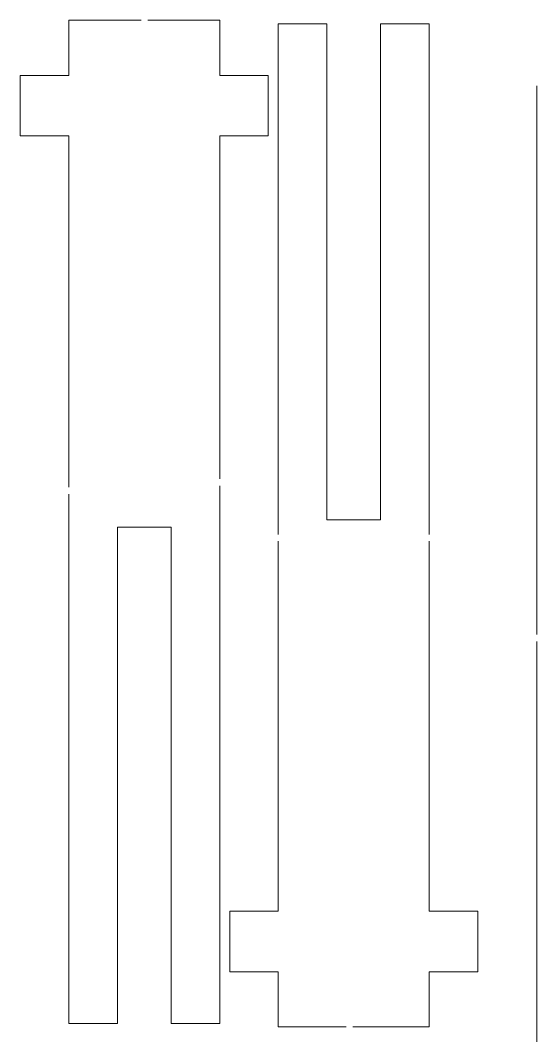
# Model space of a CAD drawing. Header units: centimetres. Extents: x -8.2 to 10.2, y 5.5 to 22.4.
# Drawn here: x -8.17 to -5.41, y 11.45 to 16.88 of the extents above; entities that cross this region are included whole.
import ezdxf

# ---------------------------------------------------------------- set-up
doc = ezdxf.new("R2010")
doc.units = ezdxf.units.CM
doc.header["$MEASUREMENT"] = 0
doc.layers.add('layer 1', color=7, linetype='Continuous')

msp = doc.modelspace()

# ---------------------------------------------------------------- linework, layer by layer
at = {"layer": 'layer 1', "lineweight": 9}
for points in [[(-7.52801, 16.88181), (-7.52801, 16.88181), (-7.91415, 16.88181), (-7.91415, 16.88181)], [(-7.91415, 16.58728), (-7.91415, 16.58728), (-7.91415, 16.88181), (-7.91415, 16.88181)], [(-7.10729, 16.88181), (-7.10729, 16.88181), (-7.49149, 16.88181), (-7.49149, 16.88181)], [(-7.10729, 16.58728), (-7.10729, 16.58728), (-7.10729, 16.88181), (-7.10729, 16.88181)], [(-6.79377, 14.13249), (-6.79377, 14.13249), (-6.79377, 16.86361), (-6.79377, 16.86361)], [(-6.53403, 16.86361), (-6.53403, 16.86361), (-6.79377, 16.86361), (-6.79377, 16.86361)], [(-6.53403, 14.21016), (-6.53403, 14.21016), (-6.53403, 16.86361), (-6.53403, 16.86361)], [(-6.24666, 14.21016), (-6.24666, 14.21016), (-6.24666, 16.86361), (-6.24666, 16.86361)], [(-5.9869, 16.86361), (-5.9869, 16.86361), (-6.24666, 16.86361), (-6.24666, 16.86361)], [(-5.9869, 14.13249), (-5.9869, 14.13249), (-5.9869, 16.86361), (-5.9869, 16.86361)], [(-8.17393, 16.26314), (-8.17393, 16.26314), (-8.17393, 16.58728), (-8.17393, 16.58728)], [(-8.17393, 16.58728), (-8.17393, 16.58728), (-7.91415, 16.58728), (-7.91415, 16.58728)], [(-6.84751, 16.58728), (-6.84751, 16.58728), (-7.10729, 16.58728), (-7.10729, 16.58728)], [(-6.84751, 16.26314), (-6.84751, 16.26314), (-6.84751, 16.58728), (-6.84751, 16.58728)], [(-7.91415, 16.26314), (-7.91415, 16.26314), (-8.17393, 16.26314), (-8.17393, 16.26314)], [(-7.91415, 16.26314), (-7.91415, 16.26314), (-7.91415, 14.38573), (-7.91415, 14.38573)], [(-7.10729, 16.26314), (-7.10729, 16.26314), (-7.10729, 14.43056), (-7.10729, 14.43056)], [(-7.10729, 16.26314), (-7.10729, 16.26314), (-6.84751, 16.26314), (-6.84751, 16.26314)], [(-7.10729, 14.39201), (-7.10729, 14.39201), (-7.10729, 11.51774), (-7.10729, 11.51774)], [(-7.91415, 14.34719), (-7.91415, 14.34719), (-7.91415, 11.51774), (-7.91415, 11.51774)], [(-6.53403, 14.21016), (-6.53403, 14.21016), (-6.24666, 14.21016), (-6.24666, 14.21016)], [(-7.6544, 14.1712), (-7.6544, 14.1712), (-7.6544, 11.51774), (-7.6544, 11.51774)], [(-7.6544, 14.1712), (-7.6544, 14.1712), (-7.36703, 14.1712), (-7.36703, 14.1712)], [(-7.36703, 14.1712), (-7.36703, 14.1712), (-7.36703, 11.51774), (-7.36703, 11.51774)], [(-6.79377, 12.11822), (-6.79377, 12.11822), (-6.79377, 14.09598), (-6.79377, 14.09598)], [(-5.9869, 12.11822), (-5.9869, 12.11822), (-5.9869, 14.09598), (-5.9869, 14.09598)], [(-5.41164, 7.96086), (-5.41164, 7.96086), (-5.41164, 13.55999), (-5.41164, 13.55999)], [(-6.79377, 12.11822), (-6.79377, 12.11822), (-7.05354, 12.11822), (-7.05354, 12.11822)], [(-7.05354, 12.11822), (-7.05354, 12.11822), (-7.05354, 11.79408), (-7.05354, 11.79408)], [(-5.9869, 12.11822), (-5.9869, 12.11822), (-5.72713, 12.11822), (-5.72713, 12.11822)], [(-5.72713, 12.11822), (-5.72713, 12.11822), (-5.72713, 11.79408), (-5.72713, 11.79408)], [(-7.05354, 11.79408), (-7.05354, 11.79408), (-6.79377, 11.79408), (-6.79377, 11.79408)], [(-6.79377, 11.79408), (-6.79377, 11.79408), (-6.79377, 11.49954), (-6.79377, 11.49954)], [(-5.72713, 11.79408), (-5.72713, 11.79408), (-5.9869, 11.79408), (-5.9869, 11.79408)], [(-5.9869, 11.79408), (-5.9869, 11.79408), (-5.9869, 11.49954), (-5.9869, 11.49954)], [(-7.6544, 11.51774), (-7.6544, 11.51774), (-7.91415, 11.51774), (-7.91415, 11.51774)], [(-7.10729, 11.51774), (-7.10729, 11.51774), (-7.36703, 11.51774), (-7.36703, 11.51774)], [(-6.43166, 11.49954), (-6.43166, 11.49954), (-6.79377, 11.49954), (-6.79377, 11.49954)], [(-5.9869, 11.49954), (-5.9869, 11.49954), (-6.39514, 11.49954), (-6.39514, 11.49954)]]:
    msp.add_open_spline(points, degree=3, dxfattribs=at)
msp.add_open_spline([(-5.41164, 13.59651), (-5.41164, 13.59651), (-5.41164, 15.27877), (-5.41164, 15.27877), (-5.41164, 15.27877), (-5.41164, 15.27877), (-5.41164, 16.53136), (-5.41164, 16.53136)], degree=3, knots=[0, 0, 0, 0, 0.3333333, 0.3333333, 0.3333333, 0.3333333, 1, 1, 1, 1], dxfattribs=at)

doc.saveas('drawing.dxf')
